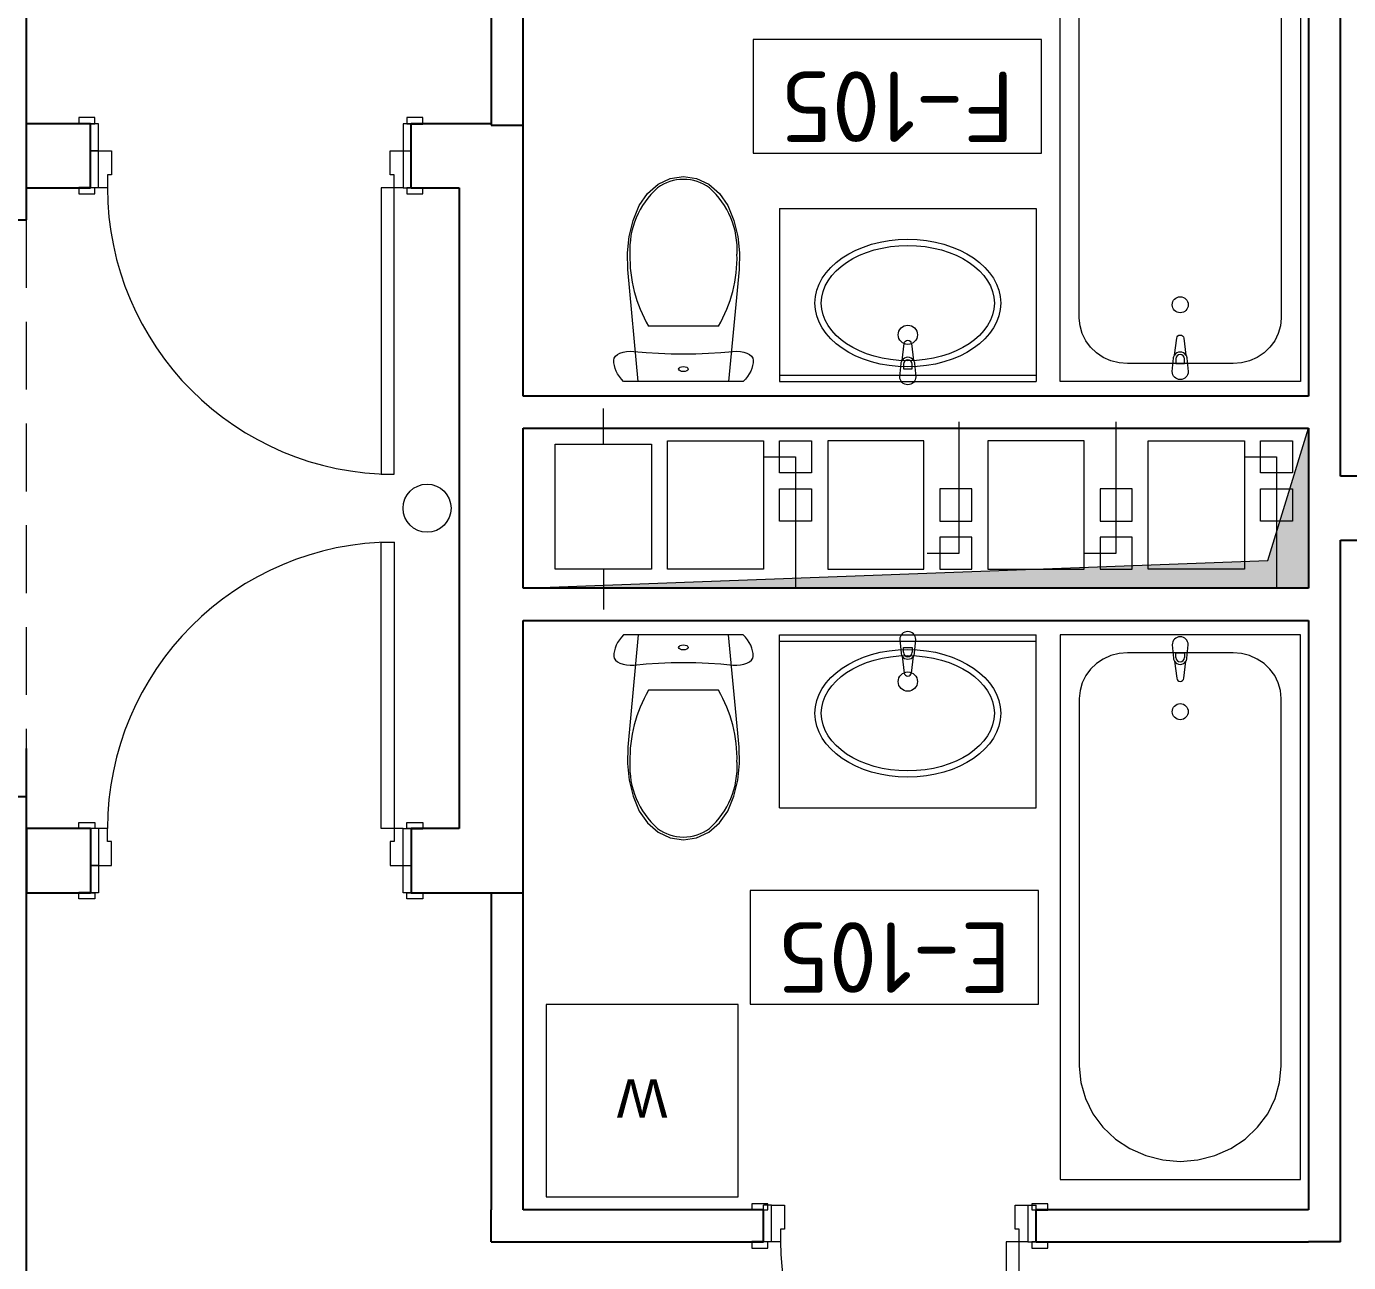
# Model space of a CAD drawing. Header units: millimetres. Extents: x 18162 to 3540582, y 72188 to 247925.
# Drawn here: x 680611 to 684736, y 85291 to 89149 of the extents above; entities that cross this region are included whole.
import ezdxf
from ezdxf.enums import TextEntityAlignment as Align

# ---------------------------------------------------------------- set-up
doc = ezdxf.new("R2010")
doc.units = ezdxf.units.MM
doc.header["$MEASUREMENT"] = 0
doc.set_wipeout_variables(frame=1)
doc.linetypes.add('Hidden Line', pattern=[317.5, 211.666667, -105.833333])
doc.linetypes.add('Wipeout_Contour', pattern=[1000, 0, -1000])
for name, color, linetype in [('Archicad Doors', 7, 'Continuous'), ('Archicad Zone Stamps', 7, 'Continuous'), ('Drawing & Figure', 7, 'Continuous'), ('Interior - Equipment', 7, 'Continuous'), ('Model Unit - Zone A', 7, 'Continuous'), ('Structural - Bearing', 7, 'Continuous'), ('Structural - Grid', 7, 'Continuous')]:
    doc.layers.add(name, color=color, linetype=linetype)
doc.styles.add('GENERATED_STYLE_1', font='arial.ttf')
doc.styles.add('GENERATED_STYLE_2', font='')
doc.styles.get('GENERATED_STYLE_2').set_extended_font_data('ISOCPEUR MON')

# ---------------------------------------------------------------- blocks, each defined once
blk = doc.blocks.new('АЦӨ_E-105_59_3', base_point=(683319.1, 86275.7))
at = {"layer": 'Archicad Zone Stamps', "color": 7, "linetype": 'Continuous', "lineweight": 5}
for p, q in [((683769.1, 86453.1), (682869.1, 86453.1)), ((682869.1, 86453.1), (682869.1, 86098.3)), ((683769.1, 86098.3), (683769.1, 86453.1)), ((682869.1, 86098.3), (683769.1, 86098.3))]:
    blk.add_line(p, q, dxfattribs=at)
at = {"layer": 'Archicad Zone Stamps', "color": 7, "lineweight": 5, "style": 'GENERATED_STYLE_2'}
for tag, p in [('DUMMY_861', (682956.8, 86133.7)), ('ROOM_NUMBER', (683319.1, 86133.7))]:
    blk.add_attdef(tag, text='', height=220, rotation=180, dxfattribs=at).set_placement(p, align=Align.TOP_CENTER)
blk = doc.blocks.new('АЦӨ_F-105_64_3', base_point=(683328.7, 88930.8))
at = {"layer": 'Archicad Zone Stamps', "color": 7, "linetype": 'Continuous', "lineweight": 5}
for p, q in [((683778.7, 89108.2), (682878.7, 89108.2)), ((682878.7, 89108.2), (682878.7, 88753.4)), ((683778.7, 88753.4), (683778.7, 89108.2)), ((682878.7, 88753.4), (683778.7, 88753.4))]:
    blk.add_line(p, q, dxfattribs=at)
at = {"layer": 'Archicad Zone Stamps', "color": 7, "lineweight": 5, "style": 'GENERATED_STYLE_2'}
for tag, p in [('DUMMY_861', (682966.4, 88788.9)), ('ROOM_NUMBER', (683328.7, 88788.9))]:
    blk.add_attdef(tag, text='', height=220, rotation=180, dxfattribs=at).set_placement(p, align=Align.TOP_CENTER)
blk = doc.blocks.new('Door 27[91]_3', base_point=(636137.8, 0))
at = {"layer": 'Archicad Doors', "color": 7, "linetype": 'Continuous', "lineweight": 13}
for p, q in [((681718.3, 86645.7), (681718.3, 87539.7)), ((681718.3, 87539.7), (681758.3, 87539.7)), ((681758.3, 87539.7), (681758.3, 86645.7)), ((680774.3, 86645.7), (680774.3, 86664.7)), ((680774.3, 86664.7), (680824.3, 86664.7)), ((680824.3, 86645.7), (680774.3, 86645.7)), ((680811.3, 86645.7), (680774.3, 86645.7)), ((680811.3, 86645.7), (680774.3, 86645.7)), ((680836.3, 86645.7), (680811.3, 86645.7)), ((680811.3, 86645.7), (680811.3, 86530.7)), ((680811.3, 86645.7), (680811.3, 86530.7)), ((680811.3, 86645.7), (680811.3, 86530.7)), ((680824.3, 86664.7), (680824.3, 86645.7)), ((680864.3, 86645.7), (680836.3, 86645.7)), ((680836.3, 86645.7), (680836.3, 86530.7)), ((680864.3, 86605.7), (680864.3, 86645.7)), ((681758.3, 86645.7), (681718.3, 86645.7)), ((681786.3, 86645.7), (681758.3, 86645.7)), ((681758.3, 86645.7), (681758.3, 86605.7)), ((681786.3, 86645.7), (681811.3, 86645.7)), ((681786.3, 86530.7), (681786.3, 86645.7)), ((681798.3, 86664.7), (681848.3, 86664.7)), ((681798.3, 86645.7), (681798.3, 86664.7)), ((681848.3, 86645.7), (681798.3, 86645.7)), ((681811.3, 86645.7), (681811.3, 86530.7)), ((681811.3, 86645.7), (681811.3, 86530.7)), ((681811.3, 86645.7), (681811.3, 86530.7)), ((681811.3, 86645.7), (681848.3, 86645.7)), ((681811.3, 86645.7), (681848.3, 86645.7)), ((681848.3, 86664.7), (681848.3, 86645.7)), ((680876.3, 86605.7), (680864.3, 86605.7)), ((680876.3, 86530.7), (680876.3, 86605.7)), ((681758.3, 86605.7), (681746.3, 86605.7)), ((681746.3, 86605.7), (681746.3, 86530.7)), ((680811.3, 86445.7), (680811.3, 86530.7)), ((680811.3, 86530.7), (680836.3, 86530.7)), ((680836.3, 86530.7), (680811.3, 86530.7)), ((680811.3, 86530.7), (680811.3, 86445.7)), ((680811.3, 86530.7), (680811.3, 86445.7)), ((680836.3, 86530.7), (680836.3, 86445.7)), ((680836.3, 86530.7), (680876.3, 86530.7)), ((681746.3, 86530.7), (681786.3, 86530.7)), ((681786.3, 86445.7), (681786.3, 86530.7)), ((681786.3, 86530.7), (681811.3, 86530.7)), ((681786.3, 86530.7), (681811.3, 86530.7)), ((681811.3, 86530.7), (681811.3, 86445.7)), ((681811.3, 86530.7), (681811.3, 86445.7)), ((681811.3, 86530.7), (681811.3, 86445.7)), ((680774.3, 86426.7), (680774.3, 86445.7)), ((680774.3, 86445.7), (680824.3, 86445.7)), ((680811.3, 86445.7), (680774.3, 86445.7)), ((680811.3, 86445.7), (680774.3, 86445.7)), ((680824.3, 86426.7), (680774.3, 86426.7)), ((680836.3, 86445.7), (680811.3, 86445.7)), ((680824.3, 86445.7), (680824.3, 86426.7)), ((681811.3, 86445.7), (681786.3, 86445.7)), ((681798.3, 86445.7), (681848.3, 86445.7)), ((681798.3, 86426.7), (681798.3, 86445.7)), ((681848.3, 86426.7), (681798.3, 86426.7)), ((681811.3, 86445.7), (681848.3, 86445.7)), ((681811.3, 86445.7), (681848.3, 86445.7)), ((681848.3, 86445.7), (681848.3, 86426.7))]:
    blk.add_line(p, q, dxfattribs=at)
blk.add_arc((681758.3, 86645.7), 894, 90, 180, dxfattribs=at)
blk = doc.blocks.new('Door 27[92]_3', base_point=(636137.8, 0))
at = {"layer": 'Archicad Doors', "color": 7, "linetype": 'Continuous', "lineweight": 13}
for p, q in [((680824.3, 88864.7), (680774.3, 88864.7)), ((680774.3, 88864.7), (680774.3, 88845.7)), ((680824.3, 88845.7), (680824.3, 88864.7)), ((681848.3, 88864.7), (681798.3, 88864.7)), ((681798.3, 88864.7), (681798.3, 88845.7)), ((681848.3, 88845.7), (681848.3, 88864.7)), ((680774.3, 88845.7), (680824.3, 88845.7)), ((680811.3, 88845.7), (680774.3, 88845.7)), ((680811.3, 88845.7), (680774.3, 88845.7)), ((680836.3, 88845.7), (680811.3, 88845.7)), ((680811.3, 88845.7), (680811.3, 88760.7)), ((680811.3, 88760.7), (680811.3, 88845.7)), ((680811.3, 88760.7), (680811.3, 88845.7)), ((680836.3, 88760.7), (680836.3, 88845.7)), ((681811.3, 88845.7), (681786.3, 88845.7)), ((681786.3, 88845.7), (681786.3, 88760.7)), ((681798.3, 88845.7), (681848.3, 88845.7)), ((681811.3, 88760.7), (681811.3, 88845.7)), ((681811.3, 88760.7), (681811.3, 88845.7)), ((681811.3, 88760.7), (681811.3, 88845.7)), ((681811.3, 88845.7), (681848.3, 88845.7)), ((681811.3, 88845.7), (681848.3, 88845.7)), ((680811.3, 88760.7), (680836.3, 88760.7)), ((680836.3, 88760.7), (680811.3, 88760.7)), ((680811.3, 88645.7), (680811.3, 88760.7)), ((680811.3, 88645.7), (680811.3, 88760.7)), ((680811.3, 88645.7), (680811.3, 88760.7)), ((680836.3, 88645.7), (680836.3, 88760.7)), ((680836.3, 88760.7), (680876.3, 88760.7)), ((680876.3, 88760.7), (680876.3, 88685.7)), ((681746.3, 88685.7), (681746.3, 88760.7)), ((681746.3, 88760.7), (681786.3, 88760.7)), ((681786.3, 88760.7), (681811.3, 88760.7)), ((681786.3, 88760.7), (681811.3, 88760.7)), ((681786.3, 88760.7), (681786.3, 88645.7)), ((681811.3, 88645.7), (681811.3, 88760.7)), ((681811.3, 88645.7), (681811.3, 88760.7)), ((681811.3, 88645.7), (681811.3, 88760.7)), ((680876.3, 88685.7), (680864.3, 88685.7)), ((680864.3, 88685.7), (680864.3, 88645.7)), ((681758.3, 88685.7), (681746.3, 88685.7)), ((681758.3, 88645.7), (681758.3, 88685.7)), ((680824.3, 88645.7), (680774.3, 88645.7)), ((680774.3, 88645.7), (680774.3, 88626.7)), ((680811.3, 88645.7), (680774.3, 88645.7)), ((680811.3, 88645.7), (680774.3, 88645.7)), ((680774.3, 88626.7), (680824.3, 88626.7)), ((680836.3, 88645.7), (680811.3, 88645.7)), ((680824.3, 88626.7), (680824.3, 88645.7)), ((680864.3, 88645.7), (680836.3, 88645.7)), ((681758.3, 88645.7), (681718.3, 88645.7)), ((681718.3, 88645.7), (681718.3, 87751.7)), ((681786.3, 88645.7), (681758.3, 88645.7)), ((681758.3, 87751.7), (681758.3, 88645.7)), ((681786.3, 88645.7), (681811.3, 88645.7)), ((681848.3, 88645.7), (681798.3, 88645.7)), ((681798.3, 88645.7), (681798.3, 88626.7)), ((681798.3, 88626.7), (681848.3, 88626.7)), ((681811.3, 88645.7), (681848.3, 88645.7)), ((681811.3, 88645.7), (681848.3, 88645.7)), ((681848.3, 88626.7), (681848.3, 88645.7)), ((681718.3, 87751.7), (681758.3, 87751.7))]:
    blk.add_line(p, q, dxfattribs=at)
blk.add_arc((681758.3, 88645.7), 894, 180, 270, dxfattribs=at)
blk = doc.blocks.new('Rectangular Door Opening 27[101]_3', base_point=(636137.8, 0))
at = {"layer": 'Archicad Doors', "color": 7, "linetype": 'Hidden Line', "lineweight": 13}
for p, q in [((680411.3, 86745.7), (680411.3, 88545.7)), ((680411.3, 88545.7), (680611.3, 88545.7)), ((680611.3, 86745.7), (680611.3, 88545.7)), ((680411.3, 86745.7), (680611.3, 86745.7))]:
    blk.add_line(p, q, dxfattribs=at)
blk = doc.blocks.new('Door 27[103]_3', base_point=(636137.8, 0))
at = {"layer": 'Archicad Doors', "color": 7, "linetype": 'Continuous', "lineweight": 13}
for p, q in [((682924.3, 85474.7), (682874.3, 85474.7)), ((682874.3, 85474.7), (682874.3, 85455.7)), ((682924.3, 85455.7), (682924.3, 85474.7)), ((683798.3, 85474.7), (683748.3, 85474.7)), ((683748.3, 85474.7), (683748.3, 85455.7)), ((683798.3, 85455.7), (683798.3, 85474.7)), ((682874.3, 85455.7), (682924.3, 85455.7)), ((682911.3, 85455.7), (682874.3, 85455.7)), ((682911.3, 85455.7), (682874.3, 85455.7)), ((682936.3, 85470.7), (682911.3, 85470.7)), ((682911.3, 85355.7), (682911.3, 85470.7)), ((682911.3, 85355.7), (682911.3, 85455.7)), ((682911.3, 85355.7), (682911.3, 85455.7)), ((682936.3, 85355.7), (682936.3, 85470.7)), ((682936.3, 85470.7), (682976.3, 85470.7)), ((682976.3, 85470.7), (682976.3, 85395.7)), ((683696.3, 85395.7), (683696.3, 85470.7)), ((683696.3, 85470.7), (683736.3, 85470.7)), ((683736.3, 85470.7), (683761.3, 85470.7)), ((683736.3, 85470.7), (683736.3, 85355.7)), ((683748.3, 85455.7), (683798.3, 85455.7)), ((683761.3, 85355.7), (683761.3, 85470.7)), ((683761.3, 85355.7), (683761.3, 85455.7)), ((683761.3, 85355.7), (683761.3, 85455.7)), ((683761.3, 85455.7), (683798.3, 85455.7)), ((683761.3, 85455.7), (683798.3, 85455.7)), ((682976.3, 85395.7), (682964.3, 85395.7)), ((682964.3, 85395.7), (682964.3, 85355.7)), ((683708.3, 85395.7), (683696.3, 85395.7)), ((683708.3, 85355.7), (683708.3, 85395.7)), ((682924.3, 85355.7), (682874.3, 85355.7)), ((682874.3, 85355.7), (682874.3, 85336.7)), ((682911.3, 85355.7), (682874.3, 85355.7)), ((682911.3, 85355.7), (682874.3, 85355.7)), ((682936.3, 85355.7), (682911.3, 85355.7)), ((682924.3, 85336.7), (682924.3, 85355.7)), ((682964.3, 85355.7), (682936.3, 85355.7)), ((683708.3, 85355.7), (683668.3, 85355.7)), ((683668.3, 85355.7), (683668.3, 84611.7)), ((683736.3, 85355.7), (683708.3, 85355.7)), ((683708.3, 84611.7), (683708.3, 85355.7)), ((683736.3, 85355.7), (683761.3, 85355.7)), ((683798.3, 85355.7), (683748.3, 85355.7)), ((683748.3, 85355.7), (683748.3, 85336.7)), ((683761.3, 85355.7), (683798.3, 85355.7)), ((683761.3, 85355.7), (683798.3, 85355.7)), ((683798.3, 85336.7), (683798.3, 85355.7)), ((682874.3, 85336.7), (682924.3, 85336.7)), ((683748.3, 85336.7), (683798.3, 85336.7)), ((683668.3, 84611.7), (683708.3, 84611.7))]:
    blk.add_line(p, q, dxfattribs=at)
blk.add_arc((683708.3, 85355.7), 744, 180, 270, dxfattribs=at)
blk = doc.blocks.new('Basin Cabinet 27[187]_3', base_point=(682961.3, 88580.7))
at = {"layer": 'Interior - Equipment', "color": 7, "linetype": 'Continuous', "lineweight": 5}
for p, q in [((682961.3, 88580.7), (683761.3, 88580.7)), ((682961.3, 88580.7), (682961.3, 88040.7)), ((683761.3, 88580.7), (683761.3, 88040.7)), ((683347.7, 88095.5), (683347.7, 88080.6)), ((683347.7, 88080.6), (683374.9, 88080.6)), ((683374.9, 88080.6), (683374.9, 88095.5)), ((682961.3, 88060.7), (683761.3, 88060.7)), ((682961.3, 88040.7), (683761.3, 88040.7))]:
    blk.add_line(p, q, dxfattribs=at)
at = {"layer": 'Interior - Equipment', "color": 7, "linetype": 'Continuous', "lineweight": 5, "flags": 128}
blk.add_lwpolyline([(683336.3, 88055.7), (683340.3, 88097.6, -0.12102), (683343.6, 88107.1), (683350.2, 88160.1, -0.882566), (683372.4, 88160.1), (683379.1, 88107.1, -0.12102), (683382.3, 88097.6), (683386.3, 88055.7, -1)], format="xyb", close=True, dxfattribs=at)
at = {"layer": 'Interior - Equipment', "color": 7, "linetype": 'Continuous', "lineweight": 5}
blk.add_circle((683361.3, 88186.9), 30, dxfattribs=at)
for centre, radius, start, end in [((683361.3, 88095.7), 21.1, 32.771, 147.229), ((683361.3, 88095.5), 13.6, 0, 180)]:
    blk.add_arc(centre, radius, start, end, dxfattribs=at)
for major_axis, ratio in [((290, 0), 0.686667), ((270, 0), 0.666667)]:
    blk.add_ellipse((683361.3, 88285.7), major_axis=major_axis, ratio=ratio, dxfattribs=at)
blk = doc.blocks.new('Bathtub 27[188]_3', base_point=(684586.3, 88040.7))
at = {"layer": 'Interior - Equipment', "color": 7, "linetype": 'Continuous', "lineweight": 5}
for p, q in [((684197.7, 88111.8), (684197.7, 88096.9)), ((684197.7, 88096.9), (684224.9, 88096.9)), ((684224.9, 88096.9), (684224.9, 88111.8))]:
    blk.add_line(p, q, dxfattribs=at)
at = {"layer": 'Interior - Equipment', "color": 7, "linetype": 'Continuous', "lineweight": 5, "flags": 128}
for points in [[(683836.3, 88040.7), (683836.3, 89740.7), (684586.3, 89740.7), (684586.3, 88040.7)], [(684526.3, 88239), (684524.1, 88214.4), (684517.3, 88190.6), (684506.2, 88168.2), (684491.2, 88147.9), (684472.7, 88130.5), (684451.3, 88116.3), (684427.6, 88105.9), (684402.4, 88099.5), (684376.3, 88097.3), (684046.3, 88097.3), (684020.3, 88099.5), (683995, 88105.9), (683971.3, 88116.3), (683949.9, 88130.5), (683931.4, 88147.9), (683916.4, 88168.2), (683905.4, 88190.6), (683898.6, 88214.4), (683896.3, 88239), (683896.3, 89386.5), (683901.1, 89438.2), (683915.3, 89488.3), (683938.5, 89535.3), (683970, 89577.7), (684008.9, 89614.4), (684053.8, 89644.1), (684103.6, 89666.1), (684156.6, 89679.5), (684211.3, 89684), (684266, 89679.5), (684319.1, 89666.1), (684368.8, 89644.1), (684413.8, 89614.4), (684452.6, 89577.7), (684484.1, 89535.3), (684507.3, 89488.3), (684521.5, 89438.2), (684526.3, 89386.5)]]:
    blk.add_lwpolyline(points, close=True, dxfattribs=at)
blk.add_lwpolyline([(684186.3, 88072), (684190.3, 88113.9, -0.12102), (684193.6, 88123.5), (684200.2, 88176.4, -0.882566), (684222.4, 88176.4), (684229.1, 88123.5, -0.12102), (684232.3, 88113.9), (684236.3, 88072, -1)], format="xyb", close=True, dxfattribs=at)
at = {"layer": 'Interior - Equipment', "color": 7, "linetype": 'Continuous', "lineweight": 5}
blk.add_circle((684211.3, 88280.7), 25, dxfattribs=at)
for centre, radius, start, end in [((684211.3, 88112), 21.1, 32.771, 147.229), ((684211.3, 88111.8), 13.6, 0, 180)]:
    blk.add_arc(centre, radius, start, end, dxfattribs=at)
blk = doc.blocks.new('WC 27[189]_3', base_point=(682661.3, 88040.7))
at = {"layer": 'Interior - Equipment', "color": 7, "linetype": 'Continuous', "lineweight": 5}
for p, q in [((682661.3, 88213.7), (682552.4, 88213.7)), ((682770.3, 88213.7), (682661.3, 88213.7))]:
    blk.add_line(p, q, dxfattribs=at)
at = {"layer": 'Interior - Equipment', "color": 7, "linetype": 'Continuous', "lineweight": 5, "flags": 128}
for points in [[(682491.9, 88494.1), (682504.3, 88543.8), (682523.3, 88590.8), (682548.9, 88628), (682582, 88656.5), (682620.3, 88674.5), (682661.3, 88680.7), (682702.4, 88674.5), (682740.7, 88656.5), (682773.7, 88628), (682799.3, 88590.8), (682818.3, 88543.8), (682830.8, 88494.1), (682836.2, 88442.8), (682834.7, 88391.1), (682802.3, 88040.7), (682520.4, 88040.7), (682488, 88391.1), (682486.4, 88442.8)], [(682474.6, 88040.7), (682467.5, 88048.6), (682461.3, 88056.7), (682456, 88065), (682451.6, 88073.4), (682448.2, 88082), (682445.8, 88090.7), (682444.3, 88099.4), (682443.8, 88108.1), (682445.1, 88114.2), (682448.9, 88119.9), (682455, 88125.1), (682463.1, 88129.5), (682472.9, 88132.8), (682483.8, 88134.9), (682495.3, 88135.7), (682506.8, 88135.1), (682545.1, 88131.6), (682583.7, 88129), (682622.5, 88127.5), (682661.3, 88127), (682700.2, 88127.5), (682739, 88129), (682777.5, 88131.6), (682815.8, 88135.1), (682827.4, 88135.7), (682838.9, 88134.9), (682849.8, 88132.8), (682859.5, 88129.5), (682867.7, 88125.1), (682873.8, 88119.9), (682877.5, 88114.2), (682878.8, 88108.1), (682878.3, 88099.4), (682876.9, 88090.7), (682874.4, 88082), (682871, 88073.4), (682866.7, 88065), (682861.4, 88056.7), (682855.2, 88048.6), (682848.1, 88040.7)]]:
    blk.add_lwpolyline(points, close=True, dxfattribs=at)
at = {"layer": 'Interior - Equipment', "color": 7, "linetype": 'Continuous', "lineweight": 5}
for centre, major_axis, start_param, end_param in [((682662.1, 88533.4), (0, 138.6), 0.005861, 0.632505), ((682660.5, 88533.4), (0, 138.6), 5.650681, 6.277324), ((682750.8, 88453), (0, 257.1), 0.725939, 1.626528), ((682571.9, 88453), (0, 257.1), 4.656662, 5.55725), ((682919.4, 88428.6), (0, 425.5), 1.547181, 2.100201), ((682403.2, 88428.6), (0, 425.5), 4.182987, 4.736007)]:
    blk.add_ellipse(centre, major_axis=major_axis, ratio=0.999377, start_param=start_param, end_param=end_param, dxfattribs=at)
blk.add_ellipse((682661.3, 88080), major_axis=(15, 0), ratio=0.524717, dxfattribs=at)
blk = doc.blocks.new('Basin Cabinet 27[197]_3', base_point=(682961.3, 86710.7))
at = {"layer": 'Interior - Equipment', "color": 7, "linetype": 'Continuous', "lineweight": 5}
for p, q in [((682961.3, 87250.7), (683761.3, 87250.7)), ((682961.3, 86710.7), (682961.3, 87250.7)), ((683761.3, 86710.7), (683761.3, 87250.7)), ((682961.3, 87230.7), (683761.3, 87230.7)), ((683347.7, 87195.9), (683347.7, 87210.8)), ((683347.7, 87210.8), (683374.9, 87210.8)), ((683374.9, 87210.8), (683374.9, 87195.9)), ((682961.3, 86710.7), (683761.3, 86710.7))]:
    blk.add_line(p, q, dxfattribs=at)
at = {"layer": 'Interior - Equipment', "color": 7, "linetype": 'Continuous', "lineweight": 5, "flags": 128}
blk.add_lwpolyline([(683336.3, 87235.7), (683340.3, 87193.7, 0.12102), (683343.6, 87184.2), (683350.2, 87131.3, 0.882566), (683372.4, 87131.3), (683379.1, 87184.2, 0.12102), (683382.3, 87193.7), (683386.3, 87235.7, 1)], format="xyb", close=True, dxfattribs=at)
at = {"layer": 'Interior - Equipment', "color": 7, "linetype": 'Continuous', "lineweight": 5}
blk.add_circle((683361.3, 87104.5), 30, dxfattribs=at)
for centre, radius, start, end in [((683361.3, 87195.6), 21.1, 212.771, 327.229), ((683361.3, 87195.9), 13.6, 180, 0)]:
    blk.add_arc(centre, radius, start, end, dxfattribs=at)
for major_axis, ratio in [((290, 0), 0.686667), ((270, 0), 0.666667)]:
    blk.add_ellipse((683361.3, 87005.7), major_axis=major_axis, ratio=ratio, dxfattribs=at)
blk = doc.blocks.new('Bathtub 27[198]_3', base_point=(684586.3, 87250.7))
at = {"layer": 'Interior - Equipment', "color": 7, "linetype": 'Continuous', "lineweight": 5}
for p, q in [((684197.7, 87179.6), (684197.7, 87194.5)), ((684197.7, 87194.5), (684224.9, 87194.5)), ((684224.9, 87194.5), (684224.9, 87179.6))]:
    blk.add_line(p, q, dxfattribs=at)
at = {"layer": 'Interior - Equipment', "color": 7, "linetype": 'Continuous', "lineweight": 5, "flags": 128}
for points in [[(683836.3, 87250.7), (683836.3, 85550.7), (684586.3, 85550.7), (684586.3, 87250.7)], [(684526.3, 87052.3), (684524.1, 87076.9), (684517.3, 87100.8), (684506.2, 87123.2), (684491.2, 87143.4), (684472.7, 87160.9), (684451.3, 87175), (684427.6, 87185.5), (684402.4, 87191.9), (684376.3, 87194), (684046.3, 87194), (684020.3, 87191.9), (683995, 87185.5), (683971.3, 87175), (683949.9, 87160.9), (683931.4, 87143.4), (683916.4, 87123.2), (683905.4, 87100.8), (683898.6, 87076.9), (683896.3, 87052.3), (683896.3, 85904.8), (683901.1, 85853.2), (683915.3, 85803.1), (683938.5, 85756.1), (683970, 85713.6), (684008.9, 85676.9), (684053.8, 85647.2), (684103.6, 85625.3), (684156.6, 85611.9), (684211.3, 85607.3), (684266, 85611.9), (684319.1, 85625.3), (684368.8, 85647.2), (684413.8, 85676.9), (684452.6, 85713.6), (684484.1, 85756.1), (684507.3, 85803.1), (684521.5, 85853.2), (684526.3, 85904.8)]]:
    blk.add_lwpolyline(points, close=True, dxfattribs=at)
blk.add_lwpolyline([(684186.3, 87219.4), (684190.3, 87177.4, 0.12102), (684193.6, 87167.9), (684200.2, 87115, 0.882566), (684222.4, 87115), (684229.1, 87167.9, 0.12102), (684232.3, 87177.4), (684236.3, 87219.4, 1)], format="xyb", close=True, dxfattribs=at)
at = {"layer": 'Interior - Equipment', "color": 7, "linetype": 'Continuous', "lineweight": 5}
blk.add_circle((684211.3, 87010.7), 25, dxfattribs=at)
for centre, radius, start, end in [((684211.3, 87179.3), 21.1, 212.771, 327.229), ((684211.3, 87179.6), 13.6, 180, 0)]:
    blk.add_arc(centre, radius, start, end, dxfattribs=at)
blk = doc.blocks.new('WC 27[199]_3', base_point=(682661.3, 87250.7))
at = {"layer": 'Interior - Equipment', "color": 7, "linetype": 'Continuous', "lineweight": 5}
for p, q in [((682661.3, 87077.6), (682552.4, 87077.6)), ((682770.3, 87077.6), (682661.3, 87077.6))]:
    blk.add_line(p, q, dxfattribs=at)
at = {"layer": 'Interior - Equipment', "color": 7, "linetype": 'Continuous', "lineweight": 5, "flags": 128}
for points in [[(682474.6, 87250.7), (682467.5, 87242.8), (682461.3, 87234.6), (682456, 87226.4), (682451.6, 87217.9), (682448.2, 87209.3), (682445.8, 87200.7), (682444.3, 87192), (682443.8, 87183.2), (682445.1, 87177.2), (682448.9, 87171.4), (682455, 87166.2), (682463.1, 87161.9), (682472.9, 87158.6), (682483.8, 87156.5), (682495.3, 87155.7), (682506.8, 87156.2), (682545.1, 87159.8), (682583.7, 87162.3), (682622.5, 87163.9), (682661.3, 87164.4), (682700.2, 87163.9), (682739, 87162.3), (682777.5, 87159.8), (682815.8, 87156.2), (682827.4, 87155.7), (682838.9, 87156.5), (682849.8, 87158.6), (682859.5, 87161.9), (682867.7, 87166.2), (682873.8, 87171.4), (682877.5, 87177.2), (682878.8, 87183.2), (682878.3, 87192), (682876.9, 87200.7), (682874.4, 87209.3), (682871, 87217.9), (682866.7, 87226.4), (682861.4, 87234.6), (682855.2, 87242.8), (682848.1, 87250.7)], [(682491.9, 86797.2), (682504.3, 86747.5), (682523.3, 86700.6), (682548.9, 86663.4), (682582, 86634.8), (682620.3, 86616.9), (682661.3, 86610.7), (682702.4, 86616.9), (682740.7, 86634.8), (682773.7, 86663.4), (682799.3, 86700.6), (682818.3, 86747.5), (682830.8, 86797.2), (682836.2, 86848.6), (682834.7, 86900.3), (682802.3, 87250.7), (682520.4, 87250.7), (682488, 86900.3), (682486.4, 86848.6)]]:
    blk.add_lwpolyline(points, close=True, dxfattribs=at)
at = {"layer": 'Interior - Equipment', "color": 7, "linetype": 'Continuous', "lineweight": 5}
blk.add_ellipse((682661.3, 87211.3), major_axis=(15, 0), ratio=0.524717, dxfattribs=at)
for centre, major_axis, start_param, end_param in [((682919.4, 86862.7), (0, 425.5), 1.041392, 1.594412), ((682403.2, 86862.7), (0, 425.5), 4.688771, 5.241791), ((682750.8, 86838.4), (0, 257.1), 1.515065, 2.415654), ((682571.9, 86838.4), (0, 257.1), 3.867528, 4.768116), ((682662.1, 86757.9), (0, 138.6), 2.509088, 3.135732), ((682660.5, 86757.9), (0, 138.6), 3.147454, 3.774097)]:
    blk.add_ellipse(centre, major_axis=major_axis, ratio=0.999377, start_param=start_param, end_param=end_param, dxfattribs=at)
blk = doc.blocks.new('Washer 27[200]_3', base_point=(682532.5, 86096.9))
at = {"layer": 'Interior - Equipment', "color": 7, "linetype": 'Continuous', "lineweight": 5, "flags": 128}
blk.add_lwpolyline([(682232.5, 86096.9), (682232.5, 85496.9), (682832.5, 85496.9), (682832.5, 86096.9)], close=True, dxfattribs=at)
at = {"layer": 'Interior - Equipment', "color": 7, "lineweight": 5, "style": 'GENERATED_STYLE_1'}
blk.add_attdef('stDisplayText', text='', height=120, rotation=180, dxfattribs=at).set_placement((682532.5, 85803.7), align=Align.MIDDLE_CENTER)

msp = doc.modelspace()

# ---------------------------------------------------------------- hatches: boundary and pattern name
at = {"layer": 'Drawing & Figure', "linetype": 'Continuous', "lineweight": 13}
msp.add_hatch(color=7, dxfattribs=at).paths.add_polyline_path([(684484.5, 87482.7), (684611.3, 87895.7), (684611.3, 87395.7), (682161.3, 87395.7)])

# ---------------------------------------------------------------- linework, layer by layer
at = {"layer": 'Drawing & Figure', "color": 7, "linetype": 'Continuous', "lineweight": 13, "flags": 128}
msp.add_lwpolyline([(684484.5, 87482.7), (684611.3, 87895.7), (684611.3, 87395.7), (682161.3, 87395.7)], close=True, dxfattribs=at)
at = {"layer": 'Drawing & Figure', "color": 7, "linetype": 'Continuous', "lineweight": 5}
msp.add_circle((681861.3, 87645.7), 75, dxfattribs=at)
at = {"layer": 'Structural - Bearing', "color": 7, "linetype": 'Continuous', "lineweight": 25}
msp.add_line((680411.3, 88545.7), (680611.3, 88545.7), dxfattribs=at)
at = {"layer": 'Structural - Bearing', "color": 7, "linetype": 'Continuous', "lineweight": 13, "flags": 128}
msp.add_lwpolyline([(682161.3, 87895.7), (684611.3, 87895.7), (684611.3, 87395.7), (682161.3, 87395.7)], close=True, dxfattribs=at)
at = {"layer": 'Structural - Grid', "color": 7, "linetype": 'Continuous', "lineweight": 5}
for points in [[(682561.3, 87455.7), (682261.3, 87455.7), (682261.3, 87845.7), (682561.3, 87845.7)], [(682911.3, 87455.7), (682611.3, 87455.7), (682611.3, 87855.7), (682911.3, 87855.7)], [(683061.3, 87755.7), (682961.3, 87755.7), (682961.3, 87855.7), (683061.3, 87855.7)], [(683411.3, 87855.7), (683111.3, 87855.7), (683111.3, 87455.7), (683411.3, 87455.7)], [(683911.3, 87855.7), (683611.3, 87855.7), (683611.3, 87455.7), (683911.3, 87455.7)], [(684411.3, 87455.7), (684111.3, 87455.7), (684111.3, 87855.7), (684411.3, 87855.7)], [(684561.3, 87755.7), (684461.3, 87755.7), (684461.3, 87855.7), (684561.3, 87855.7)], [(683061.3, 87605.7), (682961.3, 87605.7), (682961.3, 87705.7), (683061.3, 87705.7)], [(683561.3, 87705.7), (683461.3, 87705.7), (683461.3, 87605.7), (683561.3, 87605.7)], [(684061.3, 87705.7), (683961.3, 87705.7), (683961.3, 87605.7), (684061.3, 87605.7)], [(684561.3, 87605.7), (684461.3, 87605.7), (684461.3, 87705.7), (684561.3, 87705.7)], [(683561.3, 87555.7), (683461.3, 87555.7), (683461.3, 87455.7), (683561.3, 87455.7)], [(684061.3, 87555.7), (683961.3, 87555.7), (683961.3, 87455.7), (684061.3, 87455.7)]]:
    msp.add_lwpolyline(points, close=True, dxfattribs=at)

# ---------------------------------------------------------------- block references
at = {"layer": 'Interior - Equipment', "color": 7, "linetype": 'Continuous', "lineweight": 5}
for name, p in [('Bathtub 27[188]_3', (684586.3, 88040.7)), ('WC 27[189]_3', (682661.3, 88040.7)), ('Basin Cabinet 27[187]_3', (682961.3, 88580.7)), ('WC 27[199]_3', (682661.3, 87250.7)), ('Basin Cabinet 27[197]_3', (682961.3, 86710.7)), ('Bathtub 27[198]_3', (684586.3, 87250.7))]:
    msp.add_blockref(name, p, dxfattribs=at)
msp.add_blockref('Washer 27[200]_3', (682532.5, 86096.9), dxfattribs=at).add_auto_attribs({'stDisplayText': 'W'})
at = {"layer": 'Model Unit - Zone A', "color": 7, "linetype": 'Continuous', "lineweight": 5}
for name, p, values in [('АЦӨ_F-105_64_3', (683328.7, 88930.8), {'ROOM_NUMBER': 'F-105'}), ('АЦӨ_E-105_59_3', (683319.1, 86275.7), {'ROOM_NUMBER': 'E-105'})]:
    msp.add_blockref(name, p, dxfattribs=at).add_auto_attribs(values)

# ---------------------------------------------------------------- wipeouts: each hides what was drawn before it
at = {"color": 254, "linetype": 'Wipeout_Contour', "lineweight": 0, "ltscale": 2745887.749183123}
msp.add_wipeout([(680611.3, 88845.7), (680611.3, 88645.7), (680811.3, 88645.7), (680811.3, 88845.7)], dxfattribs=at).dxf.layer = 'Structural - Bearing'
at = {"color": 254, "linetype": 'Wipeout_Contour', "lineweight": 0, "ltscale": 2063346.189237352}
msp.add_wipeout([(681961.3, 88845.7), (681961.3, 88645.7), (682161.3, 88845.7)], dxfattribs=at).dxf.layer = 'Structural - Bearing'
at = {"color": 254, "linetype": 'Wipeout_Contour', "lineweight": 0, "ltscale": 2765556.652698999}
msp.add_wipeout([(686911.3, 87745.7), (684711.3, 87745.7), (684711.3, 87545.7), (686911.3, 87545.7)], dxfattribs=at).dxf.layer = 'Structural - Bearing'
at = {"color": 254, "linetype": 'Wipeout_Contour', "lineweight": 0, "ltscale": 2742178.108004122}
msp.add_wipeout([(680611.3, 78745.7), (680611.3, 86895.7), (680411.3, 86895.7), (680411.3, 78745.7)], dxfattribs=at).dxf.layer = 'Structural - Bearing'
at = {"color": 254, "linetype": 'Wipeout_Contour', "lineweight": 0, "ltscale": 2062702.063516336}
msp.add_wipeout([(682161.3, 86645.7), (681961.3, 86645.7), (682161.3, 86445.7)], dxfattribs=at).dxf.layer = 'Structural - Bearing'
at = {"color": 254, "linetype": 'Wipeout_Contour', "lineweight": 0, "ltscale": 2062268.965418048}
msp.add_wipeout([(682061.3, 85455.7), (682061.3, 85355.7), (682161.3, 85455.7)], dxfattribs=at).dxf.layer = 'Structural - Bearing'
at = {"color": 254, "linetype": 'Wipeout_Contour', "lineweight": 0, "ltscale": 2069847.388107188}
msp.add_wipeout([(684611.3, 85355.7), (684711.3, 85355.7), (684611.3, 85455.7)], dxfattribs=at).dxf.layer = 'Structural - Bearing'

# ---------------------------------------------------------------- next in the draw order: linework, layer by layer
at = {"layer": 'Structural - Bearing', "color": 7, "linetype": 'Continuous', "lineweight": 25}
for p, q in [((680811.3, 88845.7), (680774.3, 88845.7)), ((680811.3, 88760.7), (680811.3, 88845.7)), ((680811.3, 88645.7), (680811.3, 88760.7)), ((680811.3, 88645.7), (680774.3, 88645.7)), ((680411.3, 86745.7), (680611.3, 86745.7))]:
    msp.add_line(p, q, dxfattribs=at)
at = {"layer": 'Structural - Bearing', "color": 7, "linetype": 'Continuous', "lineweight": 25, "flags": 128}
for points in [[(680611.3, 88545.7), (680611.3, 91045.7)], [(680811.3, 88845.7), (680611.3, 88845.7)], [(680611.3, 88645.7), (680611.3, 88845.7)], [(680611.3, 88645.7), (680811.3, 88645.7)], [(686911.3, 87745.7), (684711.3, 87745.7)], [(684711.3, 87545.7), (686911.3, 87545.7)], [(680611.3, 84245.7), (680611.3, 86895.7)]]:
    msp.add_lwpolyline(points, dxfattribs=at)

# ---------------------------------------------------------------- next in the draw order: block references
at = {"layer": 'Archicad Doors', "color": 7, "linetype": 'Hidden Line', "lineweight": 13}
msp.add_blockref('Rectangular Door Opening 27[101]_3', (636137.8, 0), dxfattribs=at)

# ---------------------------------------------------------------- next in the draw order: wipeouts: each hides what was drawn before it
at = {"color": 254, "linetype": 'Wipeout_Contour', "lineweight": 0, "ltscale": 2761588.499752719}
msp.add_wipeout([(684611.3, 89835.7), (684611.3, 87770.7), (684711.3, 87770.7), (684711.3, 89835.7)], dxfattribs=at).dxf.layer = 'Structural - Bearing'
at = {"color": 254, "linetype": 'Wipeout_Contour', "lineweight": 0, "ltscale": 2063517.59153761}
msp.add_wipeout([(681961.3, 88645.7), (682161.3, 88645.7), (682161.3, 88845.7)], dxfattribs=at).dxf.layer = 'Structural - Bearing'
at = {"color": 254, "linetype": 'Wipeout_Contour', "lineweight": 0, "ltscale": 2062479.344749926}
msp.add_wipeout([(681961.3, 86645.7), (681961.3, 86445.7), (682161.3, 86445.7)], dxfattribs=at).dxf.layer = 'Structural - Bearing'
at = {"color": 254, "linetype": 'Wipeout_Contour', "lineweight": 0, "ltscale": 2062354.650398124}
msp.add_wipeout([(682161.3, 85455.7), (682061.3, 85355.7), (682161.3, 85355.7)], dxfattribs=at).dxf.layer = 'Structural - Bearing'
at = {"color": 254, "linetype": 'Wipeout_Contour', "lineweight": 0, "ltscale": 2069958.128736714}
msp.add_wipeout([(684611.3, 85455.7), (684711.3, 85355.7), (684711.3, 85455.7)], dxfattribs=at).dxf.layer = 'Structural - Bearing'

# ---------------------------------------------------------------- next in the draw order: linework, layer by layer
at = {"layer": 'Structural - Bearing', "color": 7, "linetype": 'Continuous', "lineweight": 25, "flags": 128}
for points in [[(684711.3, 87770.7), (684711.3, 89935.7)], [(684611.3, 89835.7), (684611.3, 87995.7)], [(682161.3, 88845.7), (681961.3, 88845.7)], [(684611.3, 87895.7), (684611.3, 87770.7)], [(682161.3, 86445.7), (682161.3, 86645.7)], [(682061.3, 85355.7), (682061.3, 85455.7)], [(684711.3, 85355.7), (684611.3, 85355.7)]]:
    msp.add_lwpolyline(points, dxfattribs=at)

# ---------------------------------------------------------------- next in the draw order: wipeouts: each hides what was drawn before it
at = {"color": 254, "linetype": 'Wipeout_Contour', "lineweight": 0, "ltscale": 2744763.97450153}
msp.add_wipeout([(680611.3, 86645.7), (680611.3, 86445.7), (680811.3, 86445.7), (680811.3, 86645.7)], dxfattribs=at).dxf.layer = 'Structural - Bearing'
at = {"color": 254, "linetype": 'Wipeout_Contour', "lineweight": 0, "ltscale": 2749426.505815267}
msp.add_wipeout([(681961.3, 86645.7), (681811.3, 86645.7), (681811.3, 86445.7), (681961.3, 86445.7)], dxfattribs=at).dxf.layer = 'Structural - Bearing'
at = {"color": 254, "linetype": 'Wipeout_Contour', "lineweight": 0, "ltscale": 2751435.921217544}
msp.add_wipeout([(682161.3, 85455.7), (682161.3, 85355.7), (682911.3, 85355.7), (682911.3, 85455.7)], dxfattribs=at).dxf.layer = 'Structural - Bearing'

# ---------------------------------------------------------------- next in the draw order: linework, layer by layer
at = {"layer": 'Structural - Bearing', "color": 7, "linetype": 'Continuous', "lineweight": 25}
for p, q in [((680811.3, 86645.7), (680774.3, 86645.7)), ((680811.3, 86645.7), (680811.3, 86530.7)), ((681811.3, 86645.7), (681848.3, 86645.7)), ((681811.3, 86645.7), (681811.3, 86530.7)), ((680811.3, 86530.7), (680811.3, 86445.7)), ((681811.3, 86530.7), (681811.3, 86445.7)), ((680811.3, 86445.7), (680774.3, 86445.7)), ((681811.3, 86445.7), (681848.3, 86445.7)), ((682911.3, 85455.7), (682874.3, 85455.7)), ((682911.3, 85355.7), (682911.3, 85455.7)), ((682911.3, 85355.7), (682874.3, 85355.7))]:
    msp.add_line(p, q, dxfattribs=at)
at = {"layer": 'Structural - Bearing', "color": 7, "linetype": 'Continuous', "lineweight": 25, "flags": 128}
for points in [[(680811.3, 86645.7), (680611.3, 86645.7)], [(680611.3, 86645.7), (680611.3, 86445.7)], [(681961.3, 86645.7), (681811.3, 86645.7)], [(680611.3, 86445.7), (680811.3, 86445.7)], [(681811.3, 86445.7), (682161.3, 86445.7)], [(682911.3, 85455.7), (682161.3, 85455.7)], [(682061.3, 85355.7), (682911.3, 85355.7)]]:
    msp.add_lwpolyline(points, dxfattribs=at)

# ---------------------------------------------------------------- next in the draw order: block references
at = {"layer": 'Archicad Doors', "color": 7, "linetype": 'Continuous', "lineweight": 13}
msp.add_blockref('Door 27[91]_3', (636137.8, 0), dxfattribs=at)

# ---------------------------------------------------------------- next in the draw order: wipeouts: each hides what was drawn before it
at = {"color": 254, "linetype": 'Wipeout_Contour', "lineweight": 0, "ltscale": 2760476.186727738}
msp.add_wipeout([(684711.3, 85455.7), (684711.3, 87770.7), (684611.3, 87770.7), (684611.3, 85455.7)], dxfattribs=at).dxf.layer = 'Structural - Bearing'

# ---------------------------------------------------------------- next in the draw order: linework, layer by layer
at = {"layer": 'Structural - Bearing', "color": 7, "linetype": 'Continuous', "lineweight": 25, "flags": 128}
for points in [[(684611.3, 87770.7), (684611.3, 87395.7)], [(684711.3, 87745.7), (684711.3, 87770.7)], [(684711.3, 85355.7), (684711.3, 87545.7)], [(684611.3, 87295.7), (684611.3, 85455.7)]]:
    msp.add_lwpolyline(points, dxfattribs=at)

# ---------------------------------------------------------------- next in the draw order: wipeouts: each hides what was drawn before it
at = {"color": 254, "linetype": 'Wipeout_Contour', "lineweight": 0, "ltscale": 2750681.100000401}
msp.add_wipeout([(682161.3, 86645.7), (682161.3, 88645.7), (681961.3, 88645.7), (681961.3, 86645.7)], dxfattribs=at).dxf.layer = 'Structural - Bearing'
at = {"color": 254, "linetype": 'Wipeout_Contour', "lineweight": 0, "ltscale": 2750021.461245519}
msp.add_wipeout([(682161.3, 85455.7), (682161.3, 86445.7), (682061.3, 86445.7), (682061.3, 85455.7)], dxfattribs=at).dxf.layer = 'Structural - Bearing'

# ---------------------------------------------------------------- next in the draw order: linework, layer by layer
at = {"layer": 'Structural - Bearing', "color": 7, "linetype": 'Continuous', "lineweight": 25, "flags": 128}
for points in [[(682161.3, 87995.7), (682161.3, 88845.7)], [(681961.3, 88645.7), (681961.3, 86645.7)], [(682161.3, 87395.7), (682161.3, 87895.7)], [(682161.3, 86645.7), (682161.3, 87295.7)], [(682061.3, 86445.7), (682161.3, 86445.7)], [(682061.3, 86445.7), (682061.3, 85455.7)], [(682161.3, 85455.7), (682161.3, 86445.7)]]:
    msp.add_lwpolyline(points, dxfattribs=at)

# ---------------------------------------------------------------- next in the draw order: wipeouts: each hides what was drawn before it
at = {"color": 254, "linetype": 'Wipeout_Contour', "lineweight": 0, "ltscale": 2757984.973934175}
msp.add_wipeout([(683761.3, 85455.7), (683761.3, 85355.7), (684611.3, 85355.7), (684611.3, 85455.7)], dxfattribs=at).dxf.layer = 'Structural - Bearing'

# ---------------------------------------------------------------- next in the draw order: linework, layer by layer
at = {"layer": 'Structural - Bearing', "color": 7, "linetype": 'Continuous', "lineweight": 25}
for p, q in [((683761.3, 85455.7), (683798.3, 85455.7)), ((683761.3, 85355.7), (683761.3, 85455.7)), ((683761.3, 85355.7), (683798.3, 85355.7))]:
    msp.add_line(p, q, dxfattribs=at)
at = {"layer": 'Structural - Bearing', "color": 7, "linetype": 'Continuous', "lineweight": 25, "flags": 128}
for points in [[(684611.3, 85455.7), (683761.3, 85455.7)], [(683761.3, 85355.7), (684611.3, 85355.7)]]:
    msp.add_lwpolyline(points, dxfattribs=at)

# ---------------------------------------------------------------- next in the draw order: block references
at = {"layer": 'Archicad Doors', "color": 7, "linetype": 'Continuous', "lineweight": 13}
msp.add_blockref('Door 27[103]_3', (636137.8, 0), dxfattribs=at)

# ---------------------------------------------------------------- next in the draw order: wipeouts: each hides what was drawn before it
at = {"color": 254, "linetype": 'Wipeout_Contour', "lineweight": 0, "ltscale": 2751748.352202902}
msp.add_wipeout([(682061.3, 89835.7), (682061.3, 88840.9), (682161.3, 88840.9), (682161.3, 89835.7)], dxfattribs=at).dxf.layer = 'Structural - Bearing'
at = {"color": 254, "linetype": 'Wipeout_Contour', "lineweight": 0, "ltscale": 2750548.375545707}
msp.add_wipeout([(681811.3, 88845.7), (681811.3, 88645.7), (681961.3, 88645.7), (681961.3, 88845.7)], dxfattribs=at).dxf.layer = 'Structural - Bearing'
at = {"color": 254, "linetype": 'Wipeout_Contour', "lineweight": 0, "ltscale": 2756088.084633834}
msp.add_wipeout([(684611.3, 87995.7), (682161.3, 87995.7), (682161.3, 87895.7), (684611.3, 87895.7)], dxfattribs=at).dxf.layer = 'Structural - Bearing'
at = {"color": 254, "linetype": 'Wipeout_Contour', "lineweight": 0, "ltscale": 2755782.779560963}
msp.add_wipeout([(684611.3, 87395.7), (682161.3, 87395.7), (682161.3, 87295.7), (684611.3, 87295.7)], dxfattribs=at).dxf.layer = 'Structural - Bearing'

# ---------------------------------------------------------------- next in the draw order: linework, layer by layer
at = {"layer": 'Structural - Bearing', "color": 7, "linetype": 'Continuous', "lineweight": 25}
for p, q in [((681811.3, 88845.7), (681848.3, 88845.7)), ((681811.3, 88760.7), (681811.3, 88845.7)), ((681811.3, 88645.7), (681811.3, 88760.7)), ((681811.3, 88645.7), (681848.3, 88645.7))]:
    msp.add_line(p, q, dxfattribs=at)
at = {"layer": 'Structural - Bearing', "color": 7, "linetype": 'Continuous', "lineweight": 25, "flags": 128}
for points in [[(682061.3, 89835.7), (682061.3, 88840.9)], [(682161.3, 88840.9), (682161.3, 89835.7)], [(681961.3, 88845.7), (681811.3, 88845.7)], [(682061.3, 88840.9), (682161.3, 88840.9)], [(681811.3, 88645.7), (681961.3, 88645.7)], [(684611.3, 87995.7), (682161.3, 87995.7)], [(682161.3, 87895.7), (684611.3, 87895.7)], [(684611.3, 87395.7), (682161.3, 87395.7)], [(682161.3, 87295.7), (684611.3, 87295.7)]]:
    msp.add_lwpolyline(points, dxfattribs=at)
at = {"layer": 'Structural - Grid', "color": 7, "linetype": 'Continuous', "lineweight": 5}
for points in [[(682411.3, 87845.7), (682411.3, 87957.2)], [(683421.7, 87505.7), (683521.7, 87505.7), (683521.7, 87915.7)], [(683911.3, 87505.7), (684011.3, 87505.7), (684011.3, 87915.7)], [(682911.3, 87805.7), (683011.3, 87805.7), (683011.3, 87395.7)], [(684411.3, 87805.7), (684511.3, 87805.7), (684511.3, 87395.7)], [(682411.3, 87455.7), (682411.3, 87330)]]:
    msp.add_lwpolyline(points, dxfattribs=at)

# ---------------------------------------------------------------- next in the draw order: block references
at = {"layer": 'Archicad Doors', "color": 7, "linetype": 'Continuous', "lineweight": 13}
msp.add_blockref('Door 27[92]_3', (636137.8, 0), dxfattribs=at)

doc.saveas('drawing.dxf')
